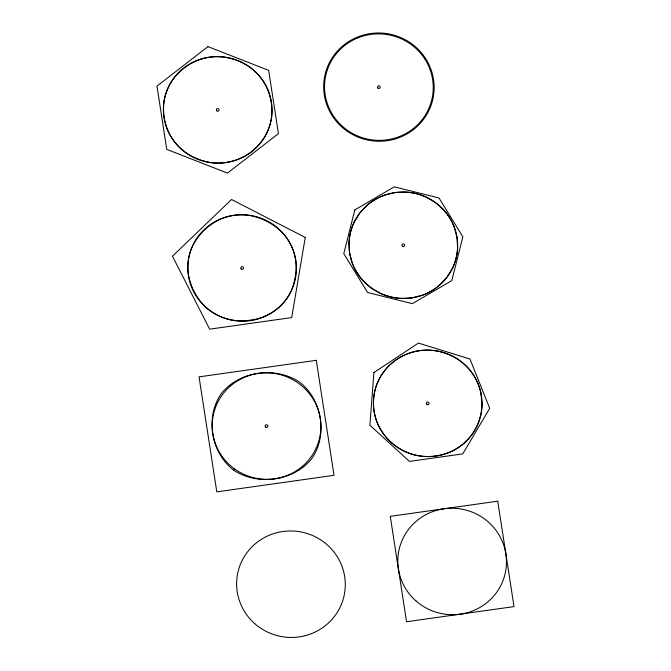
<?xml version="1.0" encoding="UTF-8"?>
<svg xmlns="http://www.w3.org/2000/svg" width="671" height="671" viewBox="0 0 671 671"><rect width="100%" height="100%" fill="white"/><g stroke="black" fill="none" stroke-linecap="round" stroke-linejoin="round"><path stroke-width="1.01" d="M233.382 469.935C257.102 486.123 293.344 481.3 311.537 458.905C328.119 435.63 322.256 399.589 299.694 382.252C275.974 366.056 239.732 370.878 221.539 393.273C204.957 416.557 210.82 452.598 233.382 469.935L234.296 468.719M251.482 151.545C264.491 141.724 272.56 125.645 271.847 109.272A57.538 56.297 10.1 0 0 269.717 95.483C265.968 81.879 256.372 70.187 243.909 63.628A57.538 56.297 10.1 0 0 230.665 58.444C216.959 54.787 201.904 56.859 189.767 64.215A57.538 56.297 10.1 0 0 178.654 72.829C168.664 82.575 163.045 96.498 163.565 110.455A57.538 56.297 10.1 0 0 165.695 124.244C169.453 137.849 179.048 149.549 191.512 156.108A57.538 56.297 10.1 0 0 204.756 161.283C220.809 165.871 238.708 161.384 251.625 151.721M250.182 320.184C269.692 317.869 287.599 304.223 293.235 285.116A59.501 58.226 10.1 0 0 296.02 268.618C296.691 251.759 288.094 235.236 274.187 225.766A59.501 58.226 10.1 0 0 259.014 217.958C243.07 212.095 224.5 214.619 210.837 224.751A59.501 58.226 10.1 0 0 198.666 236.418C188.123 249.427 185.028 267.729 190.715 283.472A59.501 58.226 10.1 0 0 198.373 298.494C209.528 315.16 230.606 323.347 250.182 320.184L250.258 320.679M349.063 242.407L349.583 252.816L352.233 262.931A55.676 54.477 10.1 0 0 363.196 280.805L371.08 287.867L380.231 293.235A55.676 54.477 10.1 0 0 400.83 298.377L411.449 297.949L421.757 295.425A55.676 54.477 10.1 0 0 439.916 284.814L447.062 277.148L452.472 268.215A55.676 54.477 10.1 0 0 457.563 248.077L457.043 237.66L454.401 227.553A55.676 54.477 10.1 0 0 443.43 209.671L435.554 202.617L426.395 197.249A55.676 54.477 10.1 0 0 405.796 192.107L395.177 192.535L384.877 195.06A55.676 54.477 10.1 0 0 366.71 205.67L359.564 213.336L354.154 222.26A55.676 54.477 10.1 0 0 349.063 242.407M482.055 404.722L481.115 413.588L478.624 422.16A56.381 55.165 10.1 0 1 469.524 437.567C463.082 445.292 454.359 451.021 444.756 453.957A56.381 55.165 10.1 0 1 426.731 456.498C416.582 456.339 406.534 453.235 398.062 447.649A56.381 55.165 10.1 0 1 384.693 435.412C378.469 427.586 374.577 417.949 373.713 407.985A56.381 55.165 10.1 0 1 375.064 390.186C377.412 380.491 382.705 371.583 390.036 364.831A56.381 55.165 10.1 0 1 405.091 354.875C414.317 350.69 424.726 349.239 434.749 350.69A56.381 55.165 10.1 0 1 452.17 356.066C461.229 360.503 468.97 367.557 474.171 376.205A56.381 55.165 10.1 0 1 480.839 392.87L482.055 404.722M373.89 372.556L369.897 425.213L409.453 461.413L462.772 453.898L489.704 408.32L469.96 359.002L418.419 343.082L373.89 372.556M305.246 237.45L291.709 317.584L209.646 329.167L172.464 256.179L231.554 199.505L305.246 237.45M354.833 209.88L343.77 253.638L367.591 292.481L412.329 303.644L451.793 280.604L462.856 236.846L439.044 198.004L394.296 186.832L354.833 209.88M207.943 46.618L156.989 86.114L166.752 149.365L227.477 173.11L278.431 133.613L268.668 70.363L207.943 46.618M316.276 360.327L199.044 376.859L216.8 491.851L334.032 475.32L316.276 360.327M497.739 501.187L390.279 516.343L406.551 621.749L514.011 606.592L497.739 501.187M254.703 623.602A54.376 53.21 10.1 0 0 344.139 595.521A54.376 53.21 10.1 0 0 274.02 533.487A54.376 53.21 10.1 0 0 254.703 623.602M391.478 442.751A54.376 53.21 10.1 0 0 480.914 414.67A54.376 53.21 10.1 0 0 410.795 352.636A54.376 53.21 10.1 0 0 391.478 442.751M367.062 284.638A54.376 53.21 10.1 0 0 456.498 256.557A54.376 53.21 10.1 0 0 386.379 194.523A54.376 53.21 10.1 0 0 367.062 284.638M342.789 126.66A54.385 53.21 10.1 0 0 432.124 98.26A54.385 53.21 10.1 0 0 361.77 36.469A54.385 53.21 10.1 0 0 342.789 126.66M332.363 115.957A55.282 54.091 10.1 0 0 427.955 112.384A55.282 54.091 10.1 0 0 376.381 33.038A55.282 54.091 10.1 0 0 332.363 115.957M426.823 404.336A1.359 1.334 10.1 0 0 429.063 403.64A1.359 1.334 10.1 0 0 427.31 402.088A1.359 1.334 10.1 0 0 426.823 404.336M402.407 246.223A1.359 1.334 10.1 0 0 404.647 245.527A1.359 1.334 10.1 0 0 402.894 243.976A1.359 1.334 10.1 0 0 402.407 246.223M377.991 88.111A1.359 1.334 10.1 0 0 380.231 87.415A1.359 1.334 10.1 0 0 378.478 85.863A1.359 1.334 10.1 0 0 377.991 88.111M216.8 110.849A1.359 1.334 10.1 0 0 219.04 110.145A1.359 1.334 10.1 0 0 217.287 108.593A1.359 1.334 10.1 0 0 216.8 110.849M181.455 149.264A54.376 53.21 10.1 0 0 270.899 121.183A54.376 53.21 10.1 0 0 200.772 59.149A54.376 53.21 10.1 0 0 181.455 149.264M241.216 268.962A1.359 1.334 10.1 0 0 243.456 268.257A1.359 1.334 10.1 0 0 241.703 266.706A1.359 1.334 10.1 0 0 241.216 268.962M205.871 307.377A54.376 53.21 10.1 0 0 295.307 279.295A54.376 53.21 10.1 0 0 225.188 217.261A54.376 53.21 10.1 0 0 205.871 307.377M265.632 427.075A1.359 1.334 10.1 0 0 267.872 426.37A1.359 1.334 10.1 0 0 266.119 424.818A1.359 1.334 10.1 0 0 265.632 427.075M230.287 465.489A54.376 53.21 10.1 0 0 319.723 437.408A54.376 53.21 10.1 0 0 249.604 375.374A54.376 53.21 10.1 0 0 230.287 465.489M415.894 600.864A54.376 53.21 10.1 0 0 505.33 572.782A54.376 53.21 10.1 0 0 435.211 510.748A54.376 53.21 10.1 0 0 415.894 600.864"/></g></svg>
